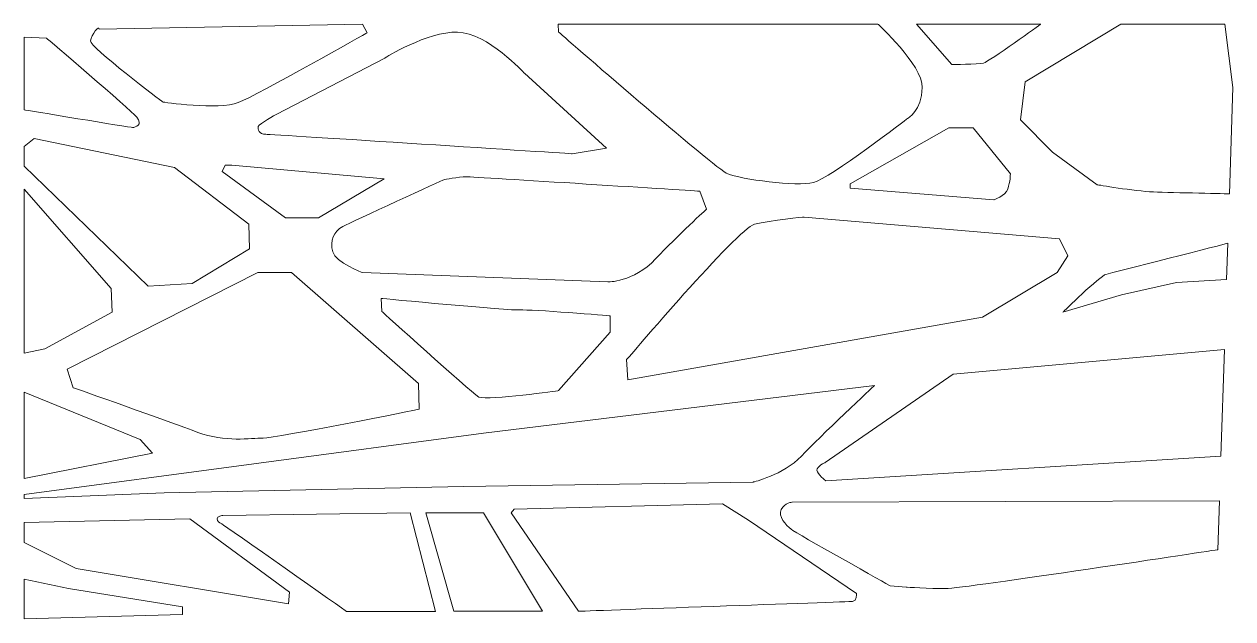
# Model space of a CAD drawing. Header units: millimetres. Extents: x -1200 to 1200, y -590 to 590.
import ezdxf

# ---------------------------------------------------------------- set-up
doc = ezdxf.new("R2010")
doc.units = ezdxf.units.MM
doc.header["$MEASUREMENT"] = 0
doc.layers.add('Layer 1', color=7, linetype='Continuous')

msp = doc.modelspace()

# ---------------------------------------------------------------- linework, layer by layer
at = {"layer": 'Layer 1', "color": 250, "lineweight": 20}
for points, knots in [([(-1050.964, 579.9562), (-1050.964, 589.9562), (-1066.2264, 568.5276), (-1068.5745, 557.099), (-1070.9225, 545.6705), (-925.3435, 435.6704), (-925.3435, 435.6704), (-925.3435, 435.6704), (-813.8111, 418.5275), (-775.0684, 434.2418), (-736.3255, 449.9561), (-519.131, 572.8133), (-519.131, 572.8133), (-519.131, 572.8133), (-528.5233, 589.9562), (-528.5233, 589.9562), (-528.5233, 589.9562), (-1050.964, 579.9562), (-1050.964, 579.9562)], [0, 0, 0, 0, 0.166666667, 0.166666667, 0.166666667, 0.333333333, 0.333333333, 0.333333333, 0.5, 0.5, 0.5, 0.666666667, 0.666666667, 0.666666667, 0.833333333, 0.833333333, 0.833333333, 1, 1, 1, 1]), ([(-139.9212, 589.9562), (-139.9212, 589.9562), (-138.7472, 574.2419), (-138.7472, 574.2419), (-138.7472, 574.2419), (172.3694, 302.8132), (197.0238, 292.8131), (221.6783, 282.8131), (334.3847, 267.0988), (367.2573, 275.6703), (400.13, 284.2417), (553.9272, 402.8132), (553.9272, 402.8132), (553.9272, 402.8132), (583.2778, 418.5275), (583.2778, 464.2418), (583.2778, 509.9561), (495.226, 589.9562), (495.226, 589.9562), (495.226, 589.9562), (-139.9212, 589.9562), (-139.9212, 589.9562)], [0, 0, 0, 0, 0.142857143, 0.142857143, 0.142857143, 0.285714286, 0.285714286, 0.285714286, 0.428571429, 0.428571429, 0.428571429, 0.571428571, 0.571428571, 0.571428571, 0.714285714, 0.714285714, 0.714285714, 0.857142857, 0.857142857, 0.857142857, 1, 1, 1, 1]), ([(571.5376, 589.9562), (571.5376, 589.9562), (641.9791, 509.9561), (641.9791, 509.9561), (641.9791, 509.9561), (693.6361, 509.9561), (704.7893, 512.8133), (715.9426, 515.6704), (818.6697, 589.9562), (818.6697, 589.9562), (818.6697, 589.9562), (571.5376, 589.9562), (571.5376, 589.9562)], [0, 0, 0, 0, 0.25, 0.25, 0.25, 0.5, 0.5, 0.5, 0.75, 0.75, 0.75, 1, 1, 1, 1]), ([(1193.132, 253.4173), (1193.132, 253.4173), (1081.0641, 255.6703), (1042.3214, 257.0988), (1003.5785, 258.5274), (930.789, 271.3846), (930.789, 271.3846), (930.789, 271.3846), (841.5632, 335.6703), (841.5632, 335.6703), (841.5632, 335.6703), (778.1658, 399.9561), (778.1658, 399.9561), (778.1658, 399.9561), (787.558, 475.6704), (787.558, 475.6704), (787.558, 475.6704), (977.75, 589.9562), (977.75, 589.9562), (977.75, 589.9562), (1184.0577, 589.9562), (1184.0577, 589.9562), (1184.0577, 589.9562), (1199.95, 464.2323), (1199.95, 464.2323), (1199.95, 464.2323), (1193.132, 253.4173), (1193.132, 253.4173)], [0, 0, 0, 0, 0.111111111, 0.111111111, 0.111111111, 0.222222222, 0.222222222, 0.222222222, 0.333333333, 0.333333333, 0.333333333, 0.444444444, 0.444444444, 0.444444444, 0.555555556, 0.555555556, 0.555555556, 0.666666667, 0.666666667, 0.666666667, 0.777777778, 0.777777778, 0.777777778, 0.888888889, 0.888888889, 0.888888889, 1, 1, 1, 1]), ([(-1199.7373, 419.9561), (-1199.7373, 419.9561), (-1199.7373, 564.2418), (-1199.7373, 564.2418), (-1199.7373, 564.2418), (-1155.4523, 562.099), (-1155.4523, 562.099), (-1155.4523, 562.099), (-989.9148, 421.3847), (-976.4135, 405.6704), (-962.9122, 389.9561), (-980.5225, 384.956), (-984.6316, 384.956), (-988.7408, 384.956), (-1199.7373, 419.9561), (-1199.7373, 419.9561)], [0, 0, 0, 0, 0.2, 0.2, 0.2, 0.4, 0.4, 0.4, 0.6, 0.6, 0.6, 0.8, 0.8, 0.8, 1, 1, 1, 1]), ([(-699.3438, 410.6704), (-699.3438, 410.6704), (-733.3904, 392.8132), (-735.1515, 387.0989), (-736.9125, 381.3847), (-733.9774, 371.3847), (-720.4762, 371.3847), (-706.9749, 371.3847), (-111.7446, 332.8132), (-111.7446, 332.8132), (-111.7446, 332.8132), (-43.6511, 344.2417), (-43.6511, 344.2417), (-43.6511, 344.2417), (-206.8405, 492.8133), (-206.8405, 492.8133), (-206.8405, 492.8133), (-279.63, 572.8133), (-339.5053, 574.2419), (-399.3806, 575.6705), (-483.9103, 522.8133), (-483.9103, 522.8133), (-483.9103, 522.8133), (-699.3438, 410.6704), (-699.3438, 410.6704)], [0, 0, 0, 0, 0.125, 0.125, 0.125, 0.25, 0.25, 0.25, 0.375, 0.375, 0.375, 0.5, 0.5, 0.5, 0.625, 0.625, 0.625, 0.75, 0.75, 0.75, 0.875, 0.875, 0.875, 1, 1, 1, 1]), ([(440.0469, 264.2417), (440.0469, 264.2417), (725.3348, 241.3846), (725.3348, 241.3846), (725.3348, 241.3846), (747.6412, 248.5274), (752.9243, 262.8131), (758.2074, 277.0988), (758.2074, 292.8131), (758.2074, 292.8131), (758.2074, 292.8131), (684.2439, 384.2417), (684.2439, 384.2417), (684.2439, 384.2417), (636.109, 384.2417), (636.109, 384.2417), (636.109, 384.2417), (440.2463, 273.1903), (440.2463, 273.1903), (440.2463, 273.1903), (440.0469, 264.2417), (440.0469, 264.2417)], [0, 0, 0, 0, 0.142857143, 0.142857143, 0.142857143, 0.285714286, 0.285714286, 0.285714286, 0.428571429, 0.428571429, 0.428571429, 0.571428571, 0.571428571, 0.571428571, 0.714285714, 0.714285714, 0.714285714, 0.857142857, 0.857142857, 0.857142857, 1, 1, 1, 1]), ([(-1199.7373, 308.5275), (-1199.7373, 308.5275), (-1199.7373, 347.0989), (-1199.7373, 347.0989), (-1199.7373, 347.0989), (-1180.1067, 362.8132), (-1180.1067, 362.8132), (-1180.1067, 362.8132), (-901.8629, 305.6703), (-901.8629, 305.6703), (-901.8629, 305.6703), (-753.9358, 192.8131), (-753.9358, 192.8131), (-753.9358, 192.8131), (-752.7618, 144.2417), (-752.7618, 144.2417), (-752.7618, 144.2417), (-866.6422, 75.6702), (-866.6422, 75.6702), (-866.6422, 75.6702), (-953.52, 69.9559), (-953.52, 69.9559), (-953.52, 69.9559), (-1199.7373, 308.5275), (-1199.7373, 308.5275)], [0, 0, 0, 0, 0.125, 0.125, 0.125, 0.25, 0.25, 0.25, 0.375, 0.375, 0.375, 0.5, 0.5, 0.5, 0.625, 0.625, 0.625, 0.75, 0.75, 0.75, 0.875, 0.875, 0.875, 1, 1, 1, 1]), ([(-787.7877, 309.9411), (-787.7877, 309.9411), (-800.6896, 310.2979), (-800.6896, 310.2979), (-800.6896, 310.2979), (-806.8475, 297.453), (-806.8475, 297.453), (-806.8475, 297.453), (-681.1464, 205.6702), (-681.1464, 205.6702), (-681.1464, 205.6702), (-615.4011, 205.6702), (-615.4011, 205.6702), (-615.4011, 205.6702), (-485.0843, 282.8131), (-485.0843, 282.8131), (-485.0843, 282.8131), (-787.7877, 309.9411), (-787.7877, 309.9411)], [0, 0, 0, 0, 0.166666667, 0.166666667, 0.166666667, 0.333333333, 0.333333333, 0.333333333, 0.5, 0.5, 0.5, 0.666666667, 0.666666667, 0.666666667, 0.833333333, 0.833333333, 0.833333333, 1, 1, 1, 1]), ([(-366.5078, 281.3846), (-366.5078, 281.3846), (-548.4817, 198.5274), (-567.266, 188.5274), (-586.0504, 178.5274), (-593.0945, 159.9559), (-587.2244, 138.5274), (-581.3543, 117.0987), (-528.5233, 97.0987), (-528.5233, 97.0987), (-528.5233, 97.0987), (-41.3031, 78.5273), (-41.3031, 78.5273), (-41.3031, 78.5273), (9.1799, 77.0987), (53.7929, 124.2417), (98.4058, 171.3845), (154.7589, 222.8131), (154.7589, 222.8131), (154.7589, 222.8131), (141.8447, 258.5274), (141.8447, 258.5274), (141.8447, 258.5274), (-306.6327, 287.0988), (-321.895, 287.0988), (-337.1572, 287.0988), (-366.5078, 281.3846), (-366.5078, 281.3846)], [0, 0, 0, 0, 0.111111111, 0.111111111, 0.111111111, 0.222222222, 0.222222222, 0.222222222, 0.333333333, 0.333333333, 0.333333333, 0.444444444, 0.444444444, 0.444444444, 0.555555556, 0.555555556, 0.555555556, 0.666666667, 0.666666667, 0.666666667, 0.777777778, 0.777777778, 0.777777778, 0.888888889, 0.888888889, 0.888888889, 1, 1, 1, 1]), ([(-1199.7373, -62.9013), (-1199.7373, -62.9013), (-1158.9743, -54.3299), (-1158.9743, -54.3299), (-1158.9743, -54.3299), (-1025.1355, 18.5273), (-1025.1355, 18.5273), (-1025.1355, 18.5273), (-1027.4836, 65.6702), (-1027.4836, 65.6702), (-1027.4836, 65.6702), (-1199.7373, 262.8131), (-1199.7373, 262.8131), (-1199.7373, 262.8131), (-1199.7373, -62.9013), (-1199.7373, -62.9013)], [0, 0, 0, 0, 0.2, 0.2, 0.2, 0.4, 0.4, 0.4, 0.6, 0.6, 0.6, 0.8, 0.8, 0.8, 1, 1, 1, 1]), ([(-1.3863, -115.7585), (-1.3863, -115.7585), (-3.7344, -75.7585), (-3.7344, -75.7585), (-3.7344, -75.7585), (216.9822, 184.2417), (249.855, 192.8131), (282.7276, 201.3846), (348.473, 207.0988), (348.473, 207.0988), (348.473, 207.0988), (855.6514, 164.2417), (855.6514, 164.2417), (855.6514, 164.2417), (872.0879, 129.9559), (872.0879, 129.9559), (872.0879, 129.9559), (850.9553, 97.0987), (850.9553, 97.0987), (850.9553, 97.0987), (703.0283, 8.5273), (703.0283, 8.5273), (703.0283, 8.5273), (-1.3863, -115.7585), (-1.3863, -115.7585)], [0, 0, 0, 0, 0.125, 0.125, 0.125, 0.25, 0.25, 0.25, 0.375, 0.375, 0.375, 0.5, 0.5, 0.5, 0.625, 0.625, 0.625, 0.75, 0.75, 0.75, 0.875, 0.875, 0.875, 1, 1, 1, 1]), ([(862.6956, 18.5273), (862.6956, 18.5273), (936.2062, 90.6933), (947.9465, 93.5504), (959.6867, 96.4076), (1189.9569, 155.225), (1189.9569, 155.225), (1189.9569, 155.225), (1187.6351, 83.4328), (1187.6351, 83.4328), (1187.6351, 83.4328), (1088.1082, 77.0987), (1088.1082, 77.0987), (1088.1082, 77.0987), (978.924, 52.813), (978.924, 52.813), (978.924, 52.813), (862.6956, 18.5273), (862.6956, 18.5273)], [0, 0, 0, 0, 0.166666667, 0.166666667, 0.166666667, 0.333333333, 0.333333333, 0.333333333, 0.5, 0.5, 0.5, 0.666666667, 0.666666667, 0.666666667, 0.833333333, 0.833333333, 0.833333333, 1, 1, 1, 1]), ([(-1102.6211, -131.4728), (-1102.6211, -131.4728), (-1114.3613, -94.3299), (-1114.3613, -94.3299), (-1114.3613, -94.3299), (-736.3255, 97.0987), (-736.3255, 97.0987), (-736.3255, 97.0987), (-669.4061, 97.0987), (-669.4061, 97.0987), (-669.4061, 97.0987), (-416.9909, -122.9013), (-416.9909, -122.9013), (-416.9909, -122.9013), (-415.8169, -174.33), (-415.8169, -174.33), (-415.8169, -174.33), (-702.2788, -231.4729), (-725.7593, -231.4729), (-749.2397, -231.4729), (-802.0709, -240.0443), (-854.902, -220.0443), (-907.733, -200.0443), (-1102.6211, -131.4728), (-1102.6211, -131.4728)], [0, 0, 0, 0, 0.125, 0.125, 0.125, 0.25, 0.25, 0.25, 0.375, 0.375, 0.375, 0.5, 0.5, 0.5, 0.625, 0.625, 0.625, 0.75, 0.75, 0.75, 0.875, 0.875, 0.875, 1, 1, 1, 1]), ([(-489.7804, 19.9558), (-489.7804, 19.9558), (-490.9544, 45.6701), (-490.9544, 45.6701), (-490.9544, 45.6701), (-235.0172, 21.3844), (-215.0588, 22.813), (-195.1003, 24.2416), (-36.607, 11.3844), (-36.607, 11.3844), (-36.607, 11.3844), (-36.607, -21.4727), (-36.607, -21.4727), (-36.607, -21.4727), (-138.7472, -137.1871), (-138.7472, -137.1871), (-138.7472, -137.1871), (-276.1079, -157.1871), (-297.2405, -150.0443), (-318.4807, -135.261), (-489.7804, 19.9558), (-489.7804, 19.9558)], [0, 0, 0, 0, 0.142857143, 0.142857143, 0.142857143, 0.285714286, 0.285714286, 0.285714286, 0.428571429, 0.428571429, 0.428571429, 0.571428571, 0.571428571, 0.571428571, 0.714285714, 0.714285714, 0.714285714, 0.857142857, 0.857142857, 0.857142857, 1, 1, 1, 1]), ([(1176.297, -267.1532), (1176.297, -267.1532), (391.8638, -316.2486), (391.8638, -316.2486), (391.8638, -316.2486), (374.5635, -303.0469), (373.977, -295.1972), (373.3905, -287.3476), (390.7378, -280.0443), (390.7378, -280.0443), (390.7378, -280.0443), (644.3271, -104.3299), (644.3271, -104.3299), (644.3271, -104.3299), (1183.1445, -55.42), (1183.1445, -55.42), (1183.1445, -55.42), (1176.297, -267.1532), (1176.297, -267.1532)], [0, 0, 0, 0, 0.166666667, 0.166666667, 0.166666667, 0.333333333, 0.333333333, 0.333333333, 0.5, 0.5, 0.5, 0.666666667, 0.666666667, 0.666666667, 0.833333333, 0.833333333, 0.833333333, 1, 1, 1, 1]), ([(-1199.7373, -343.6158), (-1199.7373, -343.6158), (-1199.7373, -351.4729), (-1199.7373, -351.4729), (-1199.7373, -351.4729), (-921.8214, -340.0443), (-921.8214, -340.0443), (-921.8214, -340.0443), (-327.7651, -327.1872), (-327.7651, -327.1872), (-327.7651, -327.1872), (247.5068, -318.6158), (247.5068, -318.6158), (247.5068, -318.6158), (307.3821, -305.0443), (343.1899, -267.1872), (378.9976, -229.33), (488.1819, -127.1871), (488.1819, -127.1871), (488.1819, -127.1871), (-287.8482, -221.4729), (-287.8482, -221.4729), (-287.8482, -221.4729), (-1199.7373, -343.6158), (-1199.7373, -343.6158)], [0, 0, 0, 0, 0.125, 0.125, 0.125, 0.25, 0.25, 0.25, 0.375, 0.375, 0.375, 0.5, 0.5, 0.5, 0.625, 0.625, 0.625, 0.75, 0.75, 0.75, 0.875, 0.875, 0.875, 1, 1, 1, 1]), ([(-1199.7373, -311.4729), (-1199.7373, -311.4729), (-945.3019, -261.4729), (-945.3019, -261.4729), (-945.3019, -261.4729), (-969.9563, -234.33), (-969.9563, -234.33), (-969.9563, -234.33), (-1199.7373, -140.0443), (-1199.7373, -140.0443), (-1199.7373, -140.0443), (-1199.7373, -311.4729), (-1199.7373, -311.4729)], [0, 0, 0, 0, 0.25, 0.25, 0.25, 0.5, 0.5, 0.5, 0.75, 0.75, 0.75, 1, 1, 1, 1]), ([(324.9924, -358.6158), (324.9924, -358.6158), (310.3171, -359.3301), (303.273, -372.9015), (296.2289, -386.473), (312.6652, -404.3301), (322.6444, -412.1873), (332.6237, -420.0444), (519.2935, -524.3302), (519.2935, -524.3302), (519.2935, -524.3302), (551.5791, -527.1873), (551.5791, -527.1873), (551.5791, -527.1873), (597.3661, -530.0444), (630.2387, -530.0444), (663.1115, -530.0444), (1170.2899, -452.9022), (1170.2899, -452.9022), (1170.2899, -452.9022), (1173.4312, -355.7696), (1173.4312, -355.7696), (1173.4312, -355.7696), (324.9924, -358.6158), (324.9924, -358.6158)], [0, 0, 0, 0, 0.125, 0.125, 0.125, 0.25, 0.25, 0.25, 0.375, 0.375, 0.375, 0.5, 0.5, 0.5, 0.625, 0.625, 0.625, 0.75, 0.75, 0.75, 0.875, 0.875, 0.875, 1, 1, 1, 1]), ([(-805.6745, -384.7548), (-805.6745, -384.7548), (-817.1103, -386.1821), (-817.1103, -391.5341), (-817.1103, -396.8862), (-813.2985, -398.3133), (-807.7271, -401.5246), (-802.1557, -404.7358), (-559.703, -575.5896), (-559.703, -575.5896), (-559.703, -575.5896), (-383.5999, -575.5896), (-383.5999, -575.5896), (-383.5999, -575.5896), (-433.4272, -380.0443), (-433.4272, -380.0443), (-433.4272, -380.0443), (-805.6745, -384.7548), (-805.6745, -384.7548)], [0, 0, 0, 0, 0.166666667, 0.166666667, 0.166666667, 0.333333333, 0.333333333, 0.333333333, 0.5, 0.5, 0.5, 0.666666667, 0.666666667, 0.666666667, 0.833333333, 0.833333333, 0.833333333, 1, 1, 1, 1]), ([(-402.3156, -380.0443), (-402.3156, -380.0443), (-347.1364, -575.0445), (-347.1364, -575.0445), (-347.1364, -575.0445), (-170.7412, -575.0445), (-170.7412, -575.0445), (-170.7412, -575.0445), (-287.8482, -380.0443), (-287.8482, -380.0443), (-287.8482, -380.0443), (-402.3156, -380.0443), (-402.3156, -380.0443)], [0, 0, 0, 0, 0.25, 0.25, 0.25, 0.5, 0.5, 0.5, 0.75, 0.75, 0.75, 1, 1, 1, 1]), ([(-99.4173, -575.0445), (-99.4173, -575.0445), (-233.2561, -380.0443), (-233.2561, -380.0443), (-233.2561, -380.0443), (-227.386, -372.1873), (-227.386, -372.1873), (-227.386, -372.1873), (186.4576, -362.1873), (186.4576, -362.1873), (186.4576, -362.1873), (238.1146, -394.3301), (238.1146, -394.3301), (238.1146, -394.3301), (452.9611, -540.0444), (452.9611, -540.0444), (452.9611, -540.0444), (453.5481, -555.7588), (444.7429, -555.7588), (435.9378, -555.7588), (-99.4173, -575.0445), (-99.4173, -575.0445)], [0, 0, 0, 0, 0.142857143, 0.142857143, 0.142857143, 0.285714286, 0.285714286, 0.285714286, 0.428571429, 0.428571429, 0.428571429, 0.571428571, 0.571428571, 0.571428571, 0.714285714, 0.714285714, 0.714285714, 0.857142857, 0.857142857, 0.857142857, 1, 1, 1, 1]), ([(-1199.7373, -438.6158), (-1199.7373, -438.6158), (-1096.751, -490.0444), (-1096.751, -490.0444), (-1096.751, -490.0444), (-675.2762, -560.0444), (-675.2762, -560.0444), (-675.2762, -560.0444), (-672.9282, -537.1873), (-672.9282, -537.1873), (-672.9282, -537.1873), (-871.3383, -391.473), (-871.3383, -391.473), (-871.3383, -391.473), (-1199.7373, -398.6158), (-1199.7373, -398.6158), (-1199.7373, -398.6158), (-1199.7373, -438.6158), (-1199.7373, -438.6158)], [0, 0, 0, 0, 0.166666667, 0.166666667, 0.166666667, 0.333333333, 0.333333333, 0.333333333, 0.5, 0.5, 0.5, 0.666666667, 0.666666667, 0.666666667, 0.833333333, 0.833333333, 0.833333333, 1, 1, 1, 1]), ([(-1200.05, -590.0438), (-1200.05, -590.0438), (-885.4266, -581.4731), (-885.4266, -581.4731), (-885.4266, -581.4731), (-885.4266, -566.4731), (-885.4266, -566.4731), (-885.4266, -566.4731), (-1112.0133, -530.0444), (-1112.0133, -530.0444), (-1112.0133, -530.0444), (-1199.7373, -511.473), (-1199.7373, -511.473), (-1199.7373, -511.473), (-1200.05, -590.0438), (-1200.05, -590.0438)], [0, 0, 0, 0, 0.2, 0.2, 0.2, 0.4, 0.4, 0.4, 0.6, 0.6, 0.6, 0.8, 0.8, 0.8, 1, 1, 1, 1])]:
    msp.add_open_spline(points, degree=3, knots=knots, dxfattribs=at)

doc.saveas('drawing.dxf')
